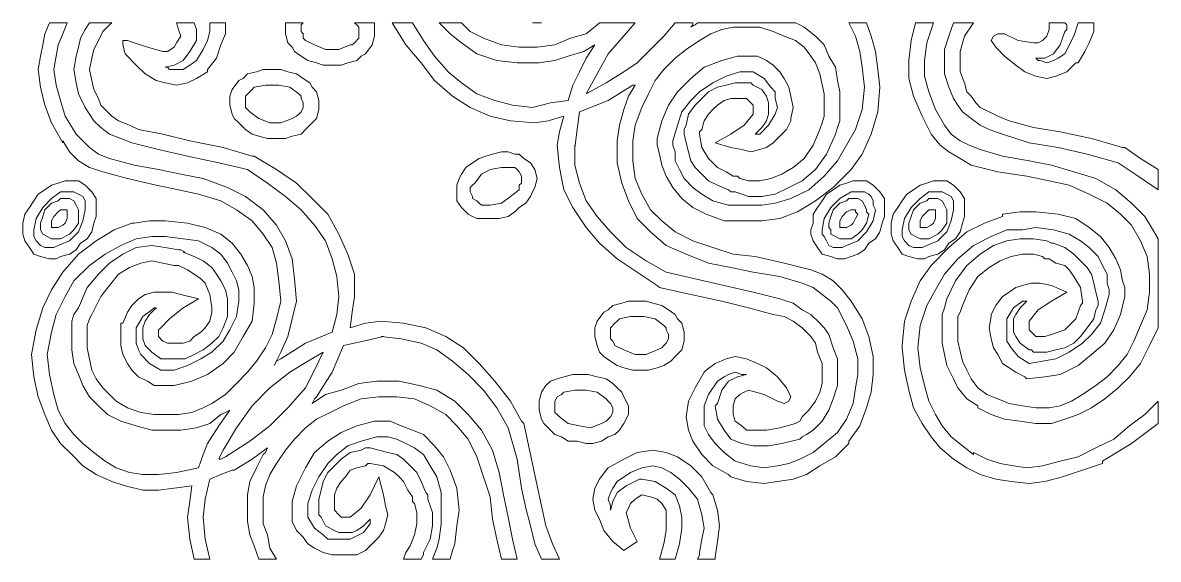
# Model space of a CAD drawing. Extents: x -66030 to 95157, y -13132 to 45879.
# Drawn here: x -16707 to -14715, y 9910 to 10851 of the extents above; entities that cross this region are included whole.
import ezdxf

# ---------------------------------------------------------------- set-up
doc = ezdxf.new("R2010")
doc.units = 0
doc.header["$LTSCALE"] = 100
doc.header["$MEASUREMENT"] = 0
doc.layers.get('0').update_dxf_attribs({"linetype": 'CONTINUOUS'})

msp = doc.modelspace()

# ---------------------------------------------------------------- linework, layer by layer
at = {"lineweight": 0}
for points in [[(-15765.3, 9910.1), (-15796.6, 9910.1), (-15808.3, 9937.5), (-15816.1, 9968.7), (-15823.9, 10000), (-15831.7, 10035.1), (-15839.5, 10085.9), (-15855.2, 10140.6), (-15874.7, 10175.7), (-15898.1, 10207), (-15925.5, 10234.3), (-15952.8, 10257.8), (-15980.1, 10277.3), (-16007.5, 10289), (-16042.6, 10296.8), (-16077.8, 10300.7), (-16073.9, 10300.7), (-16109, 10292.9), (-16144.2, 10285.1), (-16163.7, 10238.2), (-16191.1, 10195.3), (-16195, 10191.4), (-16198.9, 10183.5), (-16175.4, 10199.2), (-16148.1, 10207), (-16116.9, 10218.7), (-16085.6, 10222.6), (-16085.6, 10222.6), (-16046.5, 10222.6), (-16011.4, 10214.8), (-15980.1, 10207), (-15948.9, 10187.4), (-15925.5, 10164), (-15902, 10136.7), (-15882.5, 10101.5), (-15870.8, 10062.5), (-15870.8, 10062.5), (-15863, 10023.4), (-15855.2, 9984.3), (-15847.3, 9945.3), (-15839.5, 9910.1), (-15866.9, 9910.1), (-15874.7, 9945.3), (-15882.5, 9980.4), (-15886.4, 10019.5), (-15898.1, 10054.6), (-15898.1, 10054.6), (-15909.8, 10089.8), (-15925.5, 10121), (-15945, 10144.5), (-15964.5, 10164), (-15991.9, 10179.6), (-16019.2, 10191.4), (-16050.4, 10195.3), (-16081.7, 10195.3), (-16112.9, 10191.4), (-16144.2, 10179.6), (-16167.6, 10167.9), (-16191.1, 10156.2), (-16210.6, 10140.6), (-16230.1, 10121), (-16245.7, 10101.5), (-16261.4, 10078.1), (-16261.4, 10078.1), (-16273.1, 10058.6), (-16280.9, 10039), (-16284.8, 10019.5), (-16284.8, 9996.1), (-16284.8, 9972.6), (-16277, 9953.1), (-16273.1, 9929.7), (-16261.4, 9910.1), (-16292.6, 9910.1), (-16300.4, 9933.6), (-16308.2, 9953.1), (-16312.1, 9976.5), (-16312.1, 9996.1), (-16312.1, 10023.4), (-16308.2, 10046.8), (-16296.5, 10070.3), (-16284.8, 10093.7), (-16284.8, 10093.7), (-16280.9, 10097.6), (-16277, 10105.4), (-16304.3, 10085.9), (-16335.6, 10066.4), (-16339.5, 10066.4), (-16359, 10058.6), (-16378.6, 10050.7), (-16386.4, 10015.6), (-16390.3, 9984.3), (-16386.4, 9945.3), (-16378.6, 9910.1), (-16405.9, 9910.1), (-16413.7, 9945.3), (-16417.6, 9984.3), (-16413.7, 10011.7), (-16409.8, 10039), (-16441, 10035.1), (-16468.4, 10031.2), (-16495.7, 10031.2), (-16527, 10039), (-16550.4, 10046.8), (-16577.8, 10058.6), (-16577.8, 10058.6), (-16601.2, 10074.2), (-16620.7, 10093.7), (-16640.2, 10113.2), (-16655.9, 10136.7), (-16667.6, 10164), (-16679.3, 10195.3), (-16687.1, 10230.4), (-16691, 10269.5), (-16691, 10269.5), (-16683.2, 10312.4), (-16671.5, 10351.5), (-16655.9, 10382.7), (-16636.3, 10414), (-16609, 10445.2), (-16577.8, 10468.7), (-16546.5, 10488.2), (-16515.3, 10499.9), (-16511.4, 10499.9), (-16484, 10503.8), (-16456.7, 10503.8), (-16417.6, 10499.9), (-16386.4, 10492.1), (-16359, 10480.4), (-16339.5, 10464.8), (-16323.9, 10445.2), (-16312.1, 10425.7), (-16304.3, 10406.2), (-16300.4, 10386.7), (-16300.4, 10371), (-16300.4, 10359.3), (-16300.4, 10359.3), (-16304.3, 10328.1), (-16320, 10300.7), (-16335.6, 10273.4), (-16355.1, 10253.8), (-16382.5, 10234.3), (-16409.8, 10222.6), (-16441, 10214.8), (-16468.4, 10214.8), (-16476.2, 10214.8), (-16487.9, 10222.6), (-16503.5, 10230.4), (-16515.3, 10242.1), (-16523.1, 10253.8), (-16530.9, 10269.5), (-16534.8, 10285.1), (-16534.8, 10300.7), (-16534.8, 10324.2), (-16530.9, 10324.2), (-16523.1, 10343.7), (-16515.3, 10355.4), (-16503.5, 10367.1), (-16491.8, 10374.9), (-16476.2, 10378.8), (-16460.6, 10378.8), (-16445, 10378.8), (-16429.3, 10374.9), (-16398.1, 10367.1), (-16425.4, 10351.5), (-16448.9, 10332), (-16464.5, 10316.3), (-16468.4, 10312.4), (-16468.4, 10304.6), (-16468.4, 10304.6), (-16468.4, 10300.7), (-16460.6, 10292.9), (-16452.8, 10289), (-16452.8, 10289), (-16448.9, 10289), (-16437.1, 10289), (-16425.4, 10289), (-16413.7, 10292.9), (-16405.9, 10300.7), (-16394.2, 10308.5), (-16386.4, 10316.3), (-16378.6, 10328.1), (-16374.6, 10343.7), (-16374.6, 10347.6), (-16374.6, 10351.5), (-16378.6, 10374.9), (-16386.4, 10394.5), (-16394.2, 10402.3), (-16405.9, 10410.1), (-16417.6, 10417.9), (-16433.2, 10425.7), (-16433.2, 10425.7), (-16437.1, 10425.7), (-16441, 10425.7), (-16460.6, 10429.6), (-16480.1, 10433.5), (-16499.6, 10429.6), (-16519.2, 10421.8), (-16538.7, 10410.1), (-16554.3, 10390.6), (-16569.9, 10371), (-16585.6, 10339.8), (-16589.5, 10332), (-16593.4, 10320.3), (-16593.4, 10281.2), (-16585.6, 10242.1), (-16577.8, 10226.5), (-16566, 10210.9), (-16554.3, 10199.2), (-16542.6, 10187.4), (-16542.6, 10187.4), (-16523.1, 10175.7), (-16499.6, 10167.9), (-16476.2, 10164), (-16452.8, 10164), (-16433.2, 10164), (-16409.8, 10167.9), (-16390.3, 10175.7), (-16374.6, 10183.5), (-16374.6, 10183.5), (-16351.2, 10199.2), (-16331.7, 10218.7), (-16312.1, 10238.2), (-16296.5, 10257.8), (-16280.9, 10281.2), (-16269.2, 10304.6), (-16261.4, 10332), (-16253.6, 10363.2), (-16257.5, 10398.4), (-16261.4, 10429.6), (-16269.2, 10457), (-16284.8, 10480.4), (-16304.3, 10503.8), (-16331.7, 10523.4), (-16359, 10539), (-16398.1, 10550.7), (-16398.1, 10550.7), (-16433.2, 10558.5), (-16472.3, 10566.3), (-16523.1, 10578), (-16566, 10589.8), (-16589.5, 10597.6), (-16609, 10609.3), (-16624.6, 10624.9), (-16636.3, 10644.4), (-16636.3, 10640.5), (-16655.9, 10675.7), (-16667.6, 10706.9), (-16675.4, 10738.2), (-16679.3, 10769.4), (-16675.4, 10792.9), (-16671.5, 10812.4), (-16667.6, 10831.9), (-16659.8, 10851.5), (-16628.5, 10851.5), (-16636.3, 10831.9), (-16644.2, 10812.4), (-16648.1, 10792.9), (-16652, 10769.4), (-16648.1, 10742.1), (-16640.2, 10714.8), (-16632.4, 10687.4), (-16612.9, 10656.2), (-16612.9, 10656.2), (-16601.2, 10644.4), (-16589.5, 10632.7), (-16573.8, 10621), (-16554.3, 10613.2), (-16511.4, 10601.5), (-16468.4, 10593.7), (-16429.3, 10585.9), (-16390.3, 10578), (-16390.3, 10578), (-16347.3, 10562.4), (-16316.1, 10546.8), (-16284.8, 10523.4), (-16261.4, 10496), (-16245.7, 10468.7), (-16234, 10437.4), (-16230.1, 10402.3), (-16226.2, 10363.2), (-16226.2, 10363.2), (-16234, 10332), (-16241.8, 10300.7), (-16253.6, 10273.4), (-16265.3, 10249.9), (-16261.4, 10257.8), (-16253.6, 10261.7), (-16210.6, 10289), (-16163.7, 10308.5), (-16155.9, 10339.8), (-16152, 10371), (-16152, 10371), (-16155.9, 10406.2), (-16163.7, 10437.4), (-16175.4, 10468.7), (-16195, 10496), (-16218.4, 10523.4), (-16245.7, 10546.8), (-16277, 10570.2), (-16312.1, 10593.7), (-16362.9, 10605.4), (-16417.6, 10617.1), (-16468.4, 10628.8), (-16515.3, 10640.5), (-16534.8, 10648.4), (-16554.3, 10656.2), (-16569.9, 10667.9), (-16581.7, 10679.6), (-16581.7, 10679.6), (-16589.5, 10691.3), (-16597.3, 10703), (-16609, 10726.5), (-16612.9, 10746), (-16616.8, 10769.4), (-16612.9, 10792.9), (-16609, 10808.5), (-16605.1, 10824.1), (-16597.3, 10839.7), (-16589.5, 10851.5), (-16550.4, 10851.5), (-16550.4, 10851.5), (-16554.3, 10847.6), (-16566, 10835.8), (-16573.8, 10820.2), (-16581.7, 10804.6), (-16585.6, 10789), (-16589.5, 10769.4), (-16585.6, 10749.9), (-16581.7, 10734.3), (-16573.8, 10718.7), (-16569.9, 10706.9), (-16562.1, 10699.1), (-16562.1, 10699.1), (-16550.4, 10687.4), (-16538.7, 10679.6), (-16519.2, 10671.8), (-16503.5, 10664), (-16460.6, 10656.2), (-16413.7, 10644.4), (-16355.1, 10632.7), (-16304.3, 10617.1), (-16300.4, 10617.1), (-16261.4, 10593.7), (-16226.2, 10570.2), (-16198.9, 10542.9), (-16171.5, 10515.5), (-16152, 10480.4), (-16136.4, 10445.2), (-16124.7, 10410.1), (-16124.7, 10371), (-16124.7, 10371), (-16128.6, 10343.7), (-16132.5, 10316.3), (-16105.1, 10324.2), (-16077.8, 10328.1), (-16077.8, 10328.1), (-16038.7, 10324.2), (-15999.7, 10316.3), (-15964.5, 10300.7), (-15933.3, 10281.2), (-15905.9, 10253.8), (-15878.6, 10222.6), (-15851.2, 10187.4), (-15831.7, 10152.3), (-15827.8, 10148.4), (-15816.1, 10093.7), (-15804.4, 10039), (-15796.6, 10003.9), (-15788.7, 9968.7), (-15777, 9937.5), (-15765.3, 9910.1)], [(-16437.1, 10851.5), (-16405.9, 10851.5), (-16402, 10839.7), (-16402, 10828), (-16402, 10820.2), (-16413.7, 10800.7), (-16425.4, 10785.1), (-16441, 10777.2), (-16456.7, 10773.3), (-16452.8, 10773.3), (-16448.9, 10769.4), (-16437.1, 10769.4), (-16425.4, 10769.4), (-16413.7, 10777.2), (-16402, 10785.1), (-16390.3, 10804.6), (-16382.5, 10820.2), (-16378.6, 10835.8), (-16378.6, 10851.5), (-16351.2, 10851.5), (-16351.2, 10831.9), (-16359, 10812.4), (-16366.8, 10789), (-16382.5, 10769.4), (-16382.5, 10765.5), (-16402, 10753.8), (-16417.6, 10746), (-16437.1, 10742.1), (-16456.7, 10746), (-16472.3, 10749.9), (-16491.8, 10761.6), (-16507.4, 10777.2), (-16527, 10796.8), (-16530.9, 10812.4), (-16530.9, 10820.2), (-16523.1, 10820.2), (-16511.4, 10816.3), (-16487.9, 10808.5), (-16460.6, 10800.7), (-16452.8, 10800.7), (-16441, 10808.5), (-16437.1, 10816.3), (-16429.3, 10828), (-16433.2, 10839.7), (-16437.1, 10851.5)], [(-16245.7, 10851.5), (-16214.5, 10851.5), (-16218.4, 10847.6), (-16218.4, 10843.6), (-16218.4, 10835.8), (-16214.5, 10831.9), (-16214.5, 10824.1), (-16210.6, 10820.2), (-16195, 10812.4), (-16175.4, 10804.6), (-16152, 10804.6), (-16132.5, 10812.4), (-16128.6, 10812.4), (-16124.7, 10816.3), (-16116.9, 10824.1), (-16116.9, 10831.9), (-16116.9, 10839.7), (-16116.9, 10843.6), (-16120.8, 10847.6), (-16124.7, 10851.5), (-16089.5, 10851.5), (-16089.5, 10839.7), (-16089.5, 10828), (-16093.4, 10812.4), (-16105.1, 10796.8), (-16112.9, 10792.9), (-16120.8, 10785.1), (-16136.4, 10781.2), (-16148.1, 10777.2), (-16163.7, 10777.2), (-16179.3, 10777.2), (-16191.1, 10781.2), (-16206.7, 10785.1), (-16218.4, 10792.9), (-16230.1, 10800.7), (-16234, 10808.5), (-16241.8, 10816.3), (-16245.7, 10831.9), (-16245.7, 10847.6), (-16245.7, 10851.5), (-16245.7, 10851.5)], [(-16058.3, 10851.5), (-16023.1, 10851.5), (-16003.6, 10820.2), (-15984, 10792.9), (-15960.6, 10765.5), (-15937.2, 10746), (-15909.8, 10726.5), (-15878.6, 10714.8), (-15847.3, 10706.9), (-15812.2, 10703), (-15812.2, 10703), (-15780.9, 10710.8), (-15749.7, 10714.8), (-15741.9, 10742.1), (-15730.2, 10765.5), (-15718.4, 10789), (-15702.8, 10812.4), (-15702.8, 10812.4), (-15702.8, 10812.4), (-15722.3, 10800.7), (-15749.7, 10792.9), (-15773.1, 10785.1), (-15800.5, 10781.2), (-15804.4, 10781.2), (-15839.5, 10781.2), (-15874.7, 10785.1), (-15909.8, 10796.8), (-15937.2, 10816.3), (-15956.7, 10831.9), (-15976.2, 10851.5), (-15937.2, 10851.5), (-15929.4, 10843.6), (-15921.6, 10835.8), (-15898.1, 10824.1), (-15866.9, 10812.4), (-15835.6, 10808.5), (-15804.4, 10808.5), (-15773.1, 10812.4), (-15745.8, 10824.1), (-15718.4, 10831.9), (-15698.9, 10847.6), (-15695, 10851.5), (-15691.1, 10851.5), (-15632.5, 10851.5), (-15655.9, 10824.1), (-15679.4, 10796.8), (-15698.9, 10761.6), (-15718.4, 10726.5), (-15683.3, 10746), (-15652, 10765.5), (-15628.6, 10781.2), (-15605.2, 10804.6), (-15581.7, 10828), (-15562.2, 10851.5), (-15531, 10851.5), (-15531, 10847.6), (-15534.9, 10843.6), (-15527, 10847.6), (-15523.1, 10851.5), (-15351.3, 10851.5), (-15343.5, 10847.6), (-15335.7, 10843.6), (-15335.7, 10843.6), (-15316.1, 10828), (-15300.5, 10812.4), (-15292.7, 10792.9), (-15281, 10773.3), (-15277.1, 10749.9), (-15273.2, 10730.4), (-15273.2, 10706.9), (-15273.2, 10683.5), (-15273.2, 10679.6), (-15277.1, 10667.9), (-15281, 10656.2), (-15296.6, 10621), (-15316.1, 10593.7), (-15339.6, 10574.1), (-15363, 10562.4), (-15386.4, 10550.7), (-15409.9, 10546.8), (-15433.3, 10546.8), (-15456.7, 10554.6), (-15464.6, 10554.6), (-15468.5, 10558.5), (-15468.5, 10558.5), (-15488, 10566.3), (-15503.6, 10574.1), (-15515.3, 10585.9), (-15527, 10597.6), (-15534.9, 10609.3), (-15538.8, 10624.9), (-15542.7, 10640.5), (-15546.6, 10656.2), (-15546.6, 10660.1), (-15546.6, 10664), (-15542.7, 10671.8), (-15538.8, 10691.3), (-15527, 10706.9), (-15515.3, 10718.7), (-15503.6, 10730.4), (-15488, 10738.2), (-15472.4, 10742.1), (-15456.7, 10746), (-15441.1, 10746), (-15433.3, 10746), (-15429.4, 10746), (-15425.5, 10742.1), (-15409.9, 10734.3), (-15402.1, 10722.6), (-15398.2, 10710.8), (-15398.2, 10699.1), (-15398.2, 10691.3), (-15402.1, 10679.6), (-15409.9, 10667.9), (-15421.6, 10656.2), (-15417.7, 10656.2), (-15413.8, 10656.2), (-15398.2, 10671.8), (-15386.4, 10691.3), (-15382.5, 10703), (-15386.4, 10718.7), (-15386.4, 10730.4), (-15394.2, 10738.2), (-15406, 10753.8), (-15425.5, 10765.5), (-15448.9, 10765.5), (-15472.4, 10757.7), (-15495.8, 10746), (-15519.2, 10730.4), (-15534.9, 10714.8), (-15550.5, 10695.2), (-15558.3, 10671.8), (-15566.1, 10644.4), (-15566.1, 10636.6), (-15562.2, 10624.9), (-15562.2, 10609.3), (-15554.4, 10593.7), (-15546.6, 10578), (-15531, 10562.4), (-15515.3, 10550.7), (-15495.8, 10539), (-15468.5, 10531.2), (-15437.2, 10531.2), (-15409.9, 10531.2), (-15386.4, 10535.1), (-15359.1, 10542.9), (-15327.8, 10558.5), (-15300.5, 10582), (-15277.1, 10609.3), (-15261.4, 10636.6), (-15245.8, 10664), (-15234.1, 10699.1), (-15230.2, 10738.2), (-15234.1, 10773.3), (-15238, 10800.7), (-15245.8, 10828), (-15257.5, 10851.5), (-15226.3, 10851.5), (-15218.5, 10828), (-15210.7, 10800.7), (-15206.8, 10769.4), (-15202.9, 10738.2), (-15202.9, 10738.2), (-15206.8, 10695.2), (-15218.5, 10656.2), (-15234.1, 10621), (-15253.6, 10593.7), (-15284.9, 10562.4), (-15316.1, 10539), (-15347.4, 10519.5), (-15378.6, 10507.7), (-15378.6, 10507.7), (-15409.9, 10503.8), (-15437.2, 10503.8), (-15476.3, 10503.8), (-15507.5, 10515.5), (-15531, 10527.3), (-15550.5, 10542.9), (-15566.1, 10562.4), (-15577.8, 10582), (-15585.6, 10601.5), (-15589.5, 10621), (-15593.5, 10636.6), (-15593.5, 10644.4), (-15593.5, 10648.4), (-15585.6, 10679.6), (-15573.9, 10706.9), (-15558.3, 10730.4), (-15534.9, 10753.8), (-15511.4, 10773.3), (-15480.2, 10785.1), (-15452.8, 10792.9), (-15421.6, 10792.9), (-15417.7, 10792.9), (-15402.1, 10785.1), (-15390.3, 10777.2), (-15378.6, 10765.5), (-15370.8, 10753.8), (-15363, 10738.2), (-15359.1, 10722.6), (-15355.2, 10703), (-15359.1, 10683.5), (-15359.1, 10679.6), (-15366.9, 10664), (-15378.6, 10652.3), (-15390.3, 10640.5), (-15402.1, 10632.7), (-15413.8, 10628.8), (-15429.4, 10624.9), (-15445, 10628.8), (-15464.6, 10632.7), (-15491.9, 10640.5), (-15464.6, 10656.2), (-15441.1, 10671.8), (-15425.5, 10691.3), (-15425.5, 10695.2), (-15425.5, 10699.1), (-15425.5, 10703), (-15425.5, 10706.9), (-15429.4, 10710.8), (-15437.2, 10718.7), (-15441.1, 10718.7), (-15441.1, 10718.7), (-15452.8, 10718.7), (-15464.6, 10718.7), (-15476.3, 10714.8), (-15488, 10706.9), (-15495.8, 10699.1), (-15503.6, 10691.3), (-15511.4, 10679.6), (-15515.3, 10664), (-15519.2, 10660.1), (-15519.2, 10656.2), (-15515.3, 10632.7), (-15503.6, 10613.2), (-15495.8, 10605.4), (-15488, 10597.6), (-15472.4, 10589.8), (-15460.6, 10582), (-15456.7, 10582), (-15452.8, 10582), (-15448.9, 10578), (-15433.3, 10574.1), (-15413.8, 10574.1), (-15394.2, 10578), (-15374.7, 10585.9), (-15355.2, 10597.6), (-15335.7, 10613.2), (-15320, 10636.6), (-15308.3, 10664), (-15304.4, 10675.7), (-15300.5, 10687.4), (-15300.5, 10726.5), (-15308.3, 10761.6), (-15316.1, 10781.2), (-15323.9, 10792.9), (-15335.7, 10808.5), (-15351.3, 10820.2), (-15351.3, 10820.2), (-15370.8, 10828), (-15390.3, 10835.8), (-15413.8, 10843.6), (-15437.2, 10843.6), (-15460.6, 10843.6), (-15480.2, 10839.7), (-15499.7, 10831.9), (-15519.2, 10820.2), (-15519.2, 10820.2), (-15542.7, 10804.6), (-15562.2, 10789), (-15581.7, 10769.4), (-15597.4, 10749.9), (-15609.1, 10726.5), (-15620.8, 10703), (-15632.5, 10671.8), (-15636.4, 10644.4), (-15636.4, 10609.3), (-15632.5, 10578), (-15620.8, 10550.7), (-15605.2, 10523.4), (-15585.6, 10503.8), (-15562.2, 10484.3), (-15531, 10468.7), (-15495.8, 10457), (-15495.8, 10457), (-15460.6, 10445.2), (-15421.6, 10441.3), (-15370.8, 10429.6), (-15323.9, 10417.9), (-15304.4, 10410.1), (-15284.9, 10398.4), (-15269.3, 10382.7), (-15253.6, 10363.2), (-15253.6, 10363.2), (-15234.1, 10332), (-15222.4, 10300.7), (-15214.6, 10265.6), (-15214.6, 10234.3), (-15218.5, 10203.1), (-15226.3, 10175.7), (-15238, 10144.5), (-15257.5, 10117.1), (-15257.5, 10113.2), (-15281, 10089.8), (-15308.3, 10074.2), (-15331.8, 10058.6), (-15355.2, 10050.7), (-15382.5, 10046.8), (-15406, 10042.9), (-15437.2, 10046.8), (-15464.6, 10054.6), (-15468.5, 10058.6), (-15495.8, 10074.2), (-15515.3, 10093.7), (-15531, 10117.1), (-15538.8, 10136.7), (-15542.7, 10160.1), (-15538.8, 10187.4), (-15527, 10210.9), (-15511.4, 10238.2), (-15507.5, 10242.1), (-15491.9, 10253.8), (-15472.4, 10261.7), (-15456.7, 10265.6), (-15437.2, 10261.7), (-15417.7, 10253.8), (-15402.1, 10246), (-15382.5, 10230.4), (-15366.9, 10210.9), (-15359.1, 10195.3), (-15363, 10187.4), (-15370.8, 10183.5), (-15382.5, 10187.4), (-15406, 10199.2), (-15433.3, 10207), (-15441.1, 10203.1), (-15448.9, 10199.2), (-15456.7, 10191.4), (-15460.6, 10179.6), (-15460.6, 10164), (-15456.7, 10152.3), (-15445, 10144.5), (-15437.2, 10136.7), (-15421.6, 10136.7), (-15402.1, 10136.7), (-15378.6, 10140.6), (-15351.3, 10148.4), (-15343.5, 10152.3), (-15339.6, 10160.1), (-15327.8, 10171.8), (-15316.1, 10187.4), (-15308.3, 10203.1), (-15304.4, 10218.7), (-15304.4, 10238.2), (-15304.4, 10253.8), (-15312.2, 10273.4), (-15316.1, 10289), (-15323.9, 10300.7), (-15331.8, 10308.5), (-15331.8, 10308.5), (-15339.6, 10316.3), (-15355.2, 10328.1), (-15370.8, 10335.9), (-15390.3, 10339.8), (-15433.3, 10351.5), (-15480.2, 10363.2), (-15534.9, 10374.9), (-15589.5, 10386.7), (-15593.5, 10390.6), (-15628.6, 10414), (-15663.8, 10437.4), (-15695, 10464.8), (-15718.4, 10492.1), (-15741.9, 10527.3), (-15757.5, 10558.5), (-15765.3, 10597.6), (-15769.2, 10636.6), (-15769.2, 10636.6), (-15765.3, 10660.1), (-15757.5, 10687.4), (-15784.8, 10679.6), (-15808.3, 10675.7), (-15808.3, 10675.7), (-15851.2, 10679.6), (-15886.4, 10687.4), (-15921.6, 10703), (-15952.8, 10722.6), (-15984, 10749.9), (-16007.5, 10781.2), (-16034.8, 10812.4), (-16058.3, 10851.5)], [(-15812.2, 10851.5), (-15796.6, 10851.5), (-15796.6, 10851.5), (-15800.5, 10851.5), (-15800.5, 10851.5), (-15804.4, 10851.5), (-15812.2, 10851.5)], [(-15534.9, 10843.6), (-15534.9, 10843.6), (-15534.9, 10843.6), (-15534.9, 10843.6), (-15534.9, 10843.6), (-15534.9, 10843.6)], [(-14945.1, 10363.2), (-14949, 10363.2), (-14952.9, 10363.2), (-14968.5, 10351.5), (-14980.2, 10332), (-14980.2, 10316.3), (-14980.2, 10304.6), (-14980.2, 10292.9), (-14972.4, 10281.2), (-14960.7, 10265.6), (-14941.2, 10253.8), (-14917.7, 10257.8), (-14894.3, 10261.7), (-14870.8, 10273.4), (-14847.4, 10289), (-14831.8, 10304.6), (-14816.2, 10324.2), (-14808.4, 10347.6), (-14800.5, 10374.9), (-14800.5, 10382.7), (-14804.4, 10394.5), (-14804.4, 10410.1), (-14812.3, 10425.7), (-14820.1, 10441.3), (-14835.7, 10457), (-14851.3, 10468.7), (-14870.8, 10480.4), (-14898.2, 10488.2), (-14929.4, 10492.1), (-14952.9, 10488.2), (-14980.2, 10488.2), (-15007.6, 10476.5), (-15038.8, 10460.9), (-15066.1, 10437.4), (-15089.6, 10410.1), (-15105.2, 10382.7), (-15120.8, 10355.4), (-15132.5, 10320.3), (-15136.5, 10281.2), (-15132.5, 10246), (-15124.7, 10214.8), (-15116.9, 10187.4), (-15105.2, 10164), (-15093.5, 10144.5), (-15077.9, 10125), (-15058.3, 10109.3), (-15038.8, 10093.7), (-15038.8, 10097.6), (-15015.4, 10085.9), (-14991.9, 10078.1), (-14968.5, 10074.2), (-14945.1, 10070.3), (-14917.7, 10074.2), (-14886.5, 10082), (-14855.2, 10089.8), (-14824, 10105.4), (-14824, 10105.4), (-14792.7, 10121), (-14765.4, 10144.5), (-14738, 10164), (-14714.6, 10187.4), (-14714.6, 10148.4), (-14761.5, 10113.2), (-14812.3, 10082), (-14812.3, 10078.1), (-14847.4, 10066.4), (-14882.6, 10054.6), (-14913.8, 10046.8), (-14941.2, 10042.9), (-14972.4, 10046.8), (-14999.7, 10050.7), (-15027.1, 10058.6), (-15050.5, 10070.3), (-15050.5, 10070.3), (-15074, 10085.9), (-15097.4, 10105.4), (-15113, 10125), (-15128.6, 10148.4), (-15144.3, 10175.7), (-15152.1, 10207), (-15159.9, 10242.1), (-15163.8, 10281.2), (-15163.8, 10285.1), (-15159.9, 10328.1), (-15148.2, 10363.2), (-15132.5, 10398.4), (-15113, 10425.7), (-15081.8, 10457), (-15050.5, 10484.3), (-15019.3, 10499.9), (-14988, 10511.6), (-14988, 10515.5), (-14956.8, 10519.5), (-14929.4, 10519.5), (-14890.4, 10515.5), (-14859.1, 10507.7), (-14835.7, 10492.1), (-14816.2, 10476.5), (-14800.5, 10457), (-14788.8, 10437.4), (-14781, 10417.9), (-14777.1, 10398.4), (-14773.2, 10386.7), (-14773.2, 10374.9), (-14773.2, 10371), (-14781, 10339.8), (-14792.7, 10312.4), (-14808.4, 10289), (-14831.8, 10269.5), (-14855.2, 10249.9), (-14886.5, 10234.3), (-14913.8, 10230.4), (-14945.1, 10226.5), (-14949, 10230.4), (-14964.6, 10238.2), (-14976.3, 10246), (-14988, 10253.8), (-14995.8, 10269.5), (-15003.6, 10281.2), (-15007.6, 10296.8), (-15011.5, 10316.3), (-15007.6, 10335.9), (-15007.6, 10339.8), (-14999.7, 10355.4), (-14988, 10371), (-14976.3, 10378.8), (-14964.6, 10386.7), (-14952.9, 10390.6), (-14937.2, 10394.5), (-14921.6, 10394.5), (-14902.1, 10390.6), (-14874.8, 10378.8), (-14902.1, 10363.2), (-14925.5, 10347.6), (-14941.2, 10328.1), (-14941.2, 10324.2), (-14941.2, 10320.3), (-14941.2, 10316.3), (-14941.2, 10312.4), (-14937.2, 10308.5), (-14929.4, 10300.7), (-14925.5, 10300.7), (-14925.5, 10300.7), (-14913.8, 10300.7), (-14902.1, 10304.6), (-14890.4, 10308.5), (-14878.7, 10312.4), (-14870.8, 10320.3), (-14859.1, 10332), (-14855.2, 10343.7), (-14851.3, 10355.4), (-14847.4, 10359.3), (-14847.4, 10363.2), (-14851.3, 10386.7), (-14863, 10406.2), (-14870.8, 10417.9), (-14878.7, 10425.7), (-14894.3, 10429.6), (-14906, 10437.4), (-14906, 10437.4), (-14913.8, 10437.4), (-14917.7, 10441.3), (-14933.3, 10445.2), (-14952.9, 10445.2), (-14972.4, 10441.3), (-14991.9, 10433.5), (-15011.5, 10421.8), (-15031, 10406.2), (-15046.6, 10382.7), (-15058.3, 10355.4), (-15062.2, 10343.7), (-15066.1, 10335.9), (-15066.1, 10292.9), (-15058.3, 10257.8), (-15050.5, 10242.1), (-15042.7, 10226.5), (-15031, 10210.9), (-15015.4, 10199.2), (-15015.4, 10199.2), (-14995.8, 10191.4), (-14976.3, 10183.5), (-14952.9, 10179.6), (-14929.4, 10175.7), (-14906, 10175.7), (-14886.5, 10179.6), (-14866.9, 10187.4), (-14847.4, 10199.2), (-14847.4, 10199.2), (-14824, 10214.8), (-14804.4, 10230.4), (-14784.9, 10249.9), (-14769.3, 10269.5), (-14757.6, 10292.9), (-14745.9, 10320.3), (-14734.1, 10347.6), (-14730.2, 10378.8), (-14730.2, 10410.1), (-14734.1, 10441.3), (-14745.9, 10468.7), (-14761.5, 10496), (-14781, 10515.5), (-14804.4, 10535.1), (-14835.7, 10550.7), (-14870.8, 10566.3), (-14870.8, 10566.3), (-14906, 10574.1), (-14945.1, 10582), (-14995.8, 10589.8), (-15042.7, 10601.5), (-15062.2, 10613.2), (-15081.8, 10624.9), (-15097.4, 10636.6), (-15113, 10656.2), (-15113, 10656.2), (-15128.6, 10687.4), (-15144.3, 10722.6), (-15152.1, 10753.8), (-15152.1, 10785.1), (-15148.2, 10820.2), (-15140.4, 10851.5), (-15109.1, 10851.5), (-15120.8, 10816.3), (-15124.7, 10785.1), (-15124.7, 10757.7), (-15116.9, 10730.4), (-15105.2, 10699.1), (-15089.6, 10671.8), (-15089.6, 10671.8), (-15077.9, 10656.2), (-15062.2, 10644.4), (-15046.6, 10636.6), (-15027.1, 10628.8), (-14988, 10617.1), (-14941.2, 10609.3), (-14902.1, 10601.5), (-14863, 10589.8), (-14863, 10589.8), (-14824, 10578), (-14788.8, 10558.5), (-14761.5, 10535.1), (-14738, 10511.6), (-14726.3, 10492.1), (-14714.6, 10472.6), (-14714.6, 10316.3), (-14730.2, 10285.1), (-14745.9, 10253.8), (-14765.4, 10230.4), (-14784.9, 10210.9), (-14808.4, 10191.4), (-14831.8, 10175.7), (-14831.8, 10175.7), (-14855.2, 10164), (-14878.7, 10156.2), (-14902.1, 10148.4), (-14929.4, 10148.4), (-14956.8, 10152.3), (-14984.1, 10156.2), (-15007.6, 10164), (-15031, 10175.7), (-15031, 10179.6), (-15050.5, 10191.4), (-15066.1, 10210.9), (-15074, 10226.5), (-15085.7, 10249.9), (-15089.6, 10269.5), (-15093.5, 10289), (-15093.5, 10312.4), (-15093.5, 10335.9), (-15093.5, 10339.8), (-15089.6, 10351.5), (-15085.7, 10367.1), (-15070.1, 10398.4), (-15050.5, 10425.7), (-15027.1, 10445.2), (-15003.6, 10460.9), (-14980.2, 10468.7), (-14956.8, 10472.6), (-14933.3, 10472.6), (-14909.9, 10468.7), (-14902.1, 10464.8), (-14898.2, 10464.8), (-14898.2, 10464.8), (-14878.7, 10457), (-14863, 10445.2), (-14851.3, 10433.5), (-14839.6, 10421.8), (-14831.8, 10410.1), (-14827.9, 10394.5), (-14824, 10378.8), (-14820.1, 10363.2), (-14820.1, 10363.2), (-14820.1, 10355.4), (-14824, 10347.6), (-14827.9, 10332), (-14839.6, 10316.3), (-14851.3, 10300.7), (-14863, 10289), (-14878.7, 10281.2), (-14894.3, 10277.3), (-14909.9, 10273.4), (-14925.5, 10273.4), (-14933.3, 10273.4), (-14937.2, 10277.3), (-14941.2, 10277.3), (-14956.8, 10289), (-14964.6, 10300.7), (-14968.5, 10308.5), (-14968.5, 10320.3), (-14968.5, 10332), (-14964.6, 10339.8), (-14956.8, 10351.5), (-14945.1, 10363.2)], [(-14714.6, 10558.5), (-14749.8, 10582), (-14784.9, 10605.4), (-14839.6, 10621), (-14890.4, 10632.7), (-14941.2, 10640.5), (-14988, 10656.2), (-15011.5, 10664), (-15027.1, 10671.8), (-15042.7, 10683.5), (-15058.3, 10695.2), (-15058.3, 10695.2), (-15066.1, 10706.9), (-15074, 10718.7), (-15081.8, 10738.2), (-15089.6, 10761.6), (-15089.6, 10785.1), (-15089.6, 10804.6), (-15081.8, 10828), (-15074, 10851.5), (-15038.8, 10851.5), (-15054.4, 10828), (-15062.2, 10800.7), (-15062.2, 10785.1), (-15062.2, 10765.5), (-15054.4, 10746), (-15050.5, 10730.4), (-15042.7, 10722.6), (-15034.9, 10710.8), (-15034.9, 10710.8), (-15027.1, 10703), (-15011.5, 10695.2), (-14995.8, 10687.4), (-14976.3, 10679.6), (-14933.3, 10667.9), (-14886.5, 10660.1), (-14831.8, 10648.4), (-14777.1, 10632.7), (-14773.2, 10632.7), (-14745.9, 10613.2), (-14714.6, 10593.7), (-14714.6, 10558.5)], [(-14878.7, 10851.5), (-14874.8, 10847.6), (-14874.8, 10839.7), (-14878.7, 10835.8), (-14886.5, 10812.4), (-14898.2, 10796.8), (-14913.8, 10789), (-14929.4, 10789), (-14925.5, 10785.1), (-14921.6, 10785.1), (-14909.9, 10781.2), (-14898.2, 10785.1), (-14890.4, 10789), (-14878.7, 10796.8), (-14863, 10828), (-14855.2, 10851.5), (-14827.9, 10851.5), (-14827.9, 10835.8), (-14835.7, 10816.3), (-14843.5, 10800.7), (-14855.2, 10781.2), (-14859.1, 10781.2), (-14874.8, 10765.5), (-14894.3, 10757.7), (-14909.9, 10753.8), (-14929.4, 10757.7), (-14949, 10765.5), (-14964.6, 10777.2), (-14984.1, 10792.9), (-14999.7, 10808.5), (-15007.6, 10820.2), (-15003.6, 10828), (-14995.8, 10831.9), (-14984.1, 10831.9), (-14960.7, 10820.2), (-14933.3, 10816.3), (-14925.5, 10816.3), (-14917.7, 10820.2), (-14909.9, 10828), (-14906, 10839.7), (-14906, 10847.6), (-14906, 10851.5), (-14878.7, 10851.5)], [(-16218.4, 10656.2), (-16234, 10652.3), (-16245.7, 10648.4), (-16261.4, 10648.4), (-16277, 10648.4), (-16292.6, 10652.3), (-16304.3, 10656.2), (-16316.1, 10664), (-16327.8, 10675.7), (-16335.6, 10683.5), (-16339.5, 10691.3), (-16343.4, 10706.9), (-16343.4, 10722.6), (-16339.5, 10734.3), (-16327.8, 10749.9), (-16320, 10753.8), (-16312.1, 10761.6), (-16296.5, 10765.5), (-16284.8, 10769.4), (-16269.2, 10769.4), (-16253.6, 10769.4), (-16241.8, 10765.5), (-16226.2, 10761.6), (-16214.5, 10753.8), (-16202.8, 10746), (-16198.9, 10738.2), (-16191.1, 10730.4), (-16187.2, 10714.8), (-16187.2, 10699.1), (-16191.1, 10683.5), (-16202.8, 10671.8), (-16210.6, 10664), (-16218.4, 10656.2)], [(-16234, 10683.5), (-16226.2, 10687.4), (-16222.3, 10691.3), (-16218.4, 10695.2), (-16214.5, 10703), (-16214.5, 10710.8), (-16218.4, 10718.7), (-16218.4, 10722.6), (-16222.3, 10726.5), (-16237.9, 10738.2), (-16257.5, 10742.1), (-16280.9, 10742.1), (-16300.4, 10738.2), (-16304.3, 10734.3), (-16308.2, 10730.4), (-16316.1, 10722.6), (-16316.1, 10714.8), (-16316.1, 10710.8), (-16316.1, 10703), (-16312.1, 10699.1), (-16308.2, 10695.2), (-16292.6, 10683.5), (-16273.1, 10675.7), (-16253.6, 10675.7), (-16234, 10683.5)], [(-15730.2, 10695.2), (-15734.1, 10664), (-15738, 10632.7), (-15738, 10636.6), (-15738, 10601.5), (-15730.2, 10570.2), (-15718.4, 10539), (-15698.9, 10511.6), (-15675.5, 10484.3), (-15648.1, 10457), (-15613, 10433.5), (-15577.8, 10414), (-15527, 10402.3), (-15476.3, 10390.6), (-15425.5, 10378.8), (-15378.6, 10367.1), (-15355.2, 10359.3), (-15339.6, 10347.6), (-15323.9, 10339.8), (-15308.3, 10324.2), (-15308.3, 10324.2), (-15300.5, 10316.3), (-15292.7, 10304.6), (-15284.9, 10281.2), (-15277.1, 10261.7), (-15277.1, 10238.2), (-15277.1, 10214.8), (-15284.9, 10191.4), (-15292.7, 10171.8), (-15304.4, 10152.3), (-15320, 10136.7), (-15331.8, 10128.9), (-15339.6, 10125), (-15343.5, 10121), (-15374.7, 10113.2), (-15398.2, 10109.3), (-15425.5, 10109.3), (-15445, 10113.2), (-15464.6, 10121), (-15476.3, 10136.7), (-15488, 10156.2), (-15491.9, 10179.6), (-15488, 10183.5), (-15480.2, 10207), (-15468.5, 10222.6), (-15452.8, 10230.4), (-15437.2, 10234.3), (-15441.1, 10234.3), (-15445, 10234.3), (-15456.7, 10238.2), (-15468.5, 10234.3), (-15476.3, 10230.4), (-15488, 10222.6), (-15503.6, 10199.2), (-15511.4, 10179.6), (-15511.4, 10164), (-15511.4, 10144.5), (-15503.6, 10128.9), (-15491.9, 10113.2), (-15476.3, 10097.6), (-15456.7, 10082), (-15429.4, 10074.2), (-15406, 10070.3), (-15382.5, 10074.2), (-15363, 10078.1), (-15343.5, 10085.9), (-15320, 10097.6), (-15300.5, 10113.2), (-15277.1, 10132.8), (-15261.4, 10156.2), (-15249.7, 10183.5), (-15245.8, 10210.9), (-15241.9, 10234.3), (-15241.9, 10261.7), (-15249.7, 10292.9), (-15261.4, 10320.3), (-15277.1, 10351.5), (-15277.1, 10351.5), (-15288.8, 10363.2), (-15304.4, 10374.9), (-15320, 10386.7), (-15339.6, 10394.5), (-15378.6, 10406.2), (-15425.5, 10414), (-15464.6, 10421.8), (-15503.6, 10429.6), (-15503.6, 10429.6), (-15542.7, 10445.2), (-15577.8, 10460.9), (-15605.2, 10484.3), (-15628.6, 10507.7), (-15644.2, 10539), (-15655.9, 10570.2), (-15663.8, 10605.4), (-15663.8, 10644.4), (-15663.8, 10644.4), (-15659.9, 10671.8), (-15652, 10699.1), (-15644.2, 10722.6), (-15632.5, 10742.1), (-15632.5, 10742.1), (-15636.4, 10742.1), (-15679.4, 10714.8), (-15730.2, 10695.2)], [(-15816.1, 10546.8), (-15823.9, 10535.1), (-15835.6, 10527.3), (-15843.4, 10519.5), (-15855.2, 10511.6), (-15870.8, 10507.7), (-15882.5, 10507.7), (-15894.2, 10507.7), (-15909.8, 10507.7), (-15917.6, 10511.6), (-15925.5, 10515.5), (-15937.2, 10527.3), (-15945, 10539), (-15945, 10550.7), (-15945, 10566.3), (-15941.1, 10578), (-15937.2, 10585.9), (-15929.4, 10597.6), (-15917.6, 10605.4), (-15905.9, 10613.2), (-15894.2, 10617.1), (-15882.5, 10621), (-15866.9, 10624.9), (-15855.2, 10624.9), (-15843.4, 10621), (-15835.6, 10621), (-15827.8, 10613.2), (-15816.1, 10605.4), (-15808.3, 10593.7), (-15804.4, 10578), (-15808.3, 10562.4), (-15812.2, 10554.6), (-15816.1, 10546.8)], [(-15835.6, 10558.5), (-15835.6, 10566.3), (-15831.7, 10570.2), (-15831.7, 10578), (-15831.7, 10582), (-15835.6, 10589.8), (-15839.5, 10593.7), (-15843.4, 10597.6), (-15851.2, 10597.6), (-15866.9, 10597.6), (-15886.4, 10593.7), (-15902, 10585.9), (-15913.7, 10570.2), (-15917.6, 10566.3), (-15921.6, 10562.4), (-15921.6, 10554.6), (-15917.6, 10546.8), (-15917.6, 10542.9), (-15909.8, 10539), (-15905.9, 10535.1), (-15902, 10531.2), (-15886.4, 10531.2), (-15866.9, 10535.1), (-15851.2, 10546.8), (-15835.6, 10558.5)], [(-16644.2, 10570.2), (-16632.4, 10574.1), (-16624.6, 10574.1), (-16609, 10574.1), (-16597.3, 10566.3), (-16585.6, 10554.6), (-16577.8, 10542.9), (-16577.8, 10535.1), (-16577.8, 10523.4), (-16577.8, 10511.6), (-16581.7, 10499.9), (-16585.6, 10484.3), (-16593.4, 10472.6), (-16605.1, 10464.8), (-16612.9, 10453.1), (-16624.6, 10445.2), (-16640.2, 10441.3), (-16648.1, 10437.4), (-16659.8, 10437.4), (-16675.4, 10441.3), (-16687.1, 10445.2), (-16694.9, 10457), (-16702.7, 10468.7), (-16706.7, 10480.4), (-16706.7, 10488.2), (-16706.7, 10499.9), (-16702.7, 10515.5), (-16694.9, 10527.3), (-16687.1, 10539), (-16679.3, 10550.7), (-16667.6, 10558.5), (-16655.9, 10566.3), (-16644.2, 10570.2)], [(-15261.4, 10570.2), (-15249.7, 10574.1), (-15241.9, 10574.1), (-15226.3, 10574.1), (-15214.6, 10566.3), (-15202.9, 10554.6), (-15195, 10542.9), (-15195, 10535.1), (-15195, 10523.4), (-15195, 10511.6), (-15198.9, 10499.9), (-15202.9, 10484.3), (-15210.7, 10472.6), (-15222.4, 10464.8), (-15230.2, 10453.1), (-15241.9, 10445.2), (-15253.6, 10441.3), (-15265.3, 10437.4), (-15277.1, 10437.4), (-15288.8, 10441.3), (-15304.4, 10445.2), (-15312.2, 10457), (-15320, 10468.7), (-15323.9, 10480.4), (-15323.9, 10488.2), (-15320, 10499.9), (-15320, 10515.5), (-15312.2, 10527.3), (-15304.4, 10539), (-15296.6, 10550.7), (-15284.9, 10558.5), (-15273.2, 10566.3), (-15261.4, 10570.2)], [(-15120.8, 10570.2), (-15109.1, 10574.1), (-15101.3, 10574.1), (-15085.7, 10574.1), (-15074, 10566.3), (-15062.2, 10554.6), (-15054.4, 10542.9), (-15054.4, 10535.1), (-15054.4, 10523.4), (-15054.4, 10511.6), (-15058.3, 10499.9), (-15062.2, 10484.3), (-15070.1, 10472.6), (-15081.8, 10464.8), (-15089.6, 10453.1), (-15101.3, 10445.2), (-15116.9, 10441.3), (-15124.7, 10437.4), (-15136.5, 10437.4), (-15152.1, 10441.3), (-15163.8, 10445.2), (-15171.6, 10457), (-15179.4, 10468.7), (-15183.3, 10480.4), (-15183.3, 10488.2), (-15183.3, 10499.9), (-15179.4, 10515.5), (-15171.6, 10527.3), (-15163.8, 10539), (-15156, 10550.7), (-15144.3, 10558.5), (-15132.5, 10566.3), (-15120.8, 10570.2)], [(-16640.2, 10554.6), (-16655.9, 10542.9), (-16671.5, 10527.3), (-16683.2, 10507.7), (-16687.1, 10488.2), (-16687.1, 10480.4), (-16687.1, 10476.5), (-16683.2, 10468.7), (-16675.4, 10460.9), (-16667.6, 10457), (-16659.8, 10457), (-16652, 10457), (-16644.2, 10460.9), (-16624.6, 10468.7), (-16609, 10484.3), (-16601.2, 10503.8), (-16597.3, 10523.4), (-16597.3, 10531.2), (-16597.3, 10539), (-16601.2, 10546.8), (-16609, 10550.7), (-16616.8, 10554.6), (-16624.6, 10554.6), (-16632.4, 10554.6), (-16640.2, 10554.6)], [(-16644.2, 10539), (-16640.2, 10542.9), (-16632.4, 10542.9), (-16624.6, 10542.9), (-16616.8, 10539), (-16612.9, 10531.2), (-16609, 10523.4), (-16609, 10519.5), (-16609, 10515.5), (-16609, 10499.9), (-16616.8, 10488.2), (-16624.6, 10480.4), (-16640.2, 10472.6), (-16644.2, 10472.6), (-16648.1, 10472.6), (-16655.9, 10472.6), (-16663.7, 10476.5), (-16671.5, 10480.4), (-16675.4, 10488.2), (-16675.4, 10492.1), (-16675.4, 10499.9), (-16671.5, 10511.6), (-16667.6, 10523.4), (-16655.9, 10535.1), (-16644.2, 10539)], [(-15253.6, 10554.6), (-15273.2, 10542.9), (-15288.8, 10527.3), (-15300.5, 10507.7), (-15304.4, 10488.2), (-15304.4, 10480.4), (-15300.5, 10476.5), (-15296.6, 10468.7), (-15292.7, 10460.9), (-15284.9, 10457), (-15277.1, 10457), (-15269.3, 10457), (-15261.4, 10460.9), (-15241.9, 10468.7), (-15226.3, 10484.3), (-15214.6, 10503.8), (-15210.7, 10523.4), (-15214.6, 10531.2), (-15214.6, 10539), (-15218.5, 10546.8), (-15222.4, 10550.7), (-15230.2, 10554.6), (-15241.9, 10554.6), (-15249.7, 10554.6), (-15253.6, 10554.6)], [(-15261.4, 10539), (-15257.5, 10542.9), (-15249.7, 10542.9), (-15241.9, 10542.9), (-15234.1, 10539), (-15230.2, 10531.2), (-15226.3, 10523.4), (-15226.3, 10519.5), (-15222.4, 10515.5), (-15226.3, 10499.9), (-15234.1, 10488.2), (-15241.9, 10480.4), (-15253.6, 10472.6), (-15261.4, 10472.6), (-15265.3, 10472.6), (-15273.2, 10472.6), (-15281, 10476.5), (-15288.8, 10480.4), (-15288.8, 10488.2), (-15292.7, 10492.1), (-15292.7, 10499.9), (-15288.8, 10511.6), (-15284.9, 10523.4), (-15273.2, 10535.1), (-15261.4, 10539)], [(-15116.9, 10554.6), (-15132.5, 10542.9), (-15148.2, 10527.3), (-15159.9, 10507.7), (-15163.8, 10488.2), (-15163.8, 10480.4), (-15163.8, 10476.5), (-15159.9, 10468.7), (-15152.1, 10460.9), (-15144.3, 10457), (-15136.5, 10457), (-15128.6, 10457), (-15120.8, 10460.9), (-15101.3, 10468.7), (-15085.7, 10484.3), (-15077.9, 10503.8), (-15074, 10523.4), (-15074, 10531.2), (-15074, 10539), (-15077.9, 10546.8), (-15085.7, 10550.7), (-15093.5, 10554.6), (-15101.3, 10554.6), (-15109.1, 10554.6), (-15116.9, 10554.6)], [(-15120.8, 10539), (-15116.9, 10542.9), (-15109.1, 10542.9), (-15101.3, 10542.9), (-15093.5, 10539), (-15089.6, 10531.2), (-15085.7, 10523.4), (-15085.7, 10519.5), (-15085.7, 10515.5), (-15085.7, 10499.9), (-15093.5, 10488.2), (-15101.3, 10480.4), (-15116.9, 10472.6), (-15120.8, 10472.6), (-15124.7, 10472.6), (-15132.5, 10472.6), (-15140.4, 10476.5), (-15148.2, 10480.4), (-15152.1, 10488.2), (-15152.1, 10492.1), (-15152.1, 10499.9), (-15148.2, 10511.6), (-15144.3, 10523.4), (-15132.5, 10535.1), (-15120.8, 10539)], [(-16640.2, 10523.4), (-16644.2, 10519.5), (-16652, 10511.6), (-16655.9, 10503.8), (-16655.9, 10499.9), (-16655.9, 10496), (-16655.9, 10496), (-16655.9, 10492.1), (-16652, 10492.1), (-16652, 10492.1), (-16648.1, 10492.1), (-16648.1, 10492.1), (-16644.2, 10492.1), (-16636.3, 10496), (-16632.4, 10499.9), (-16628.5, 10507.7), (-16628.5, 10515.5), (-16628.5, 10515.5), (-16628.5, 10519.5), (-16628.5, 10519.5), (-16628.5, 10523.4), (-16632.4, 10523.4), (-16632.4, 10523.4), (-16636.3, 10523.4), (-16640.2, 10523.4)], [(-15253.6, 10523.4), (-15261.4, 10519.5), (-15269.3, 10511.6), (-15273.2, 10503.8), (-15273.2, 10499.9), (-15273.2, 10496), (-15273.2, 10496), (-15273.2, 10492.1), (-15269.3, 10492.1), (-15269.3, 10492.1), (-15265.3, 10492.1), (-15265.3, 10492.1), (-15261.4, 10492.1), (-15253.6, 10496), (-15249.7, 10499.9), (-15245.8, 10507.7), (-15241.9, 10515.5), (-15241.9, 10515.5), (-15245.8, 10519.5), (-15245.8, 10519.5), (-15245.8, 10523.4), (-15249.7, 10523.4), (-15249.7, 10523.4), (-15253.6, 10523.4), (-15253.6, 10523.4)], [(-15116.9, 10523.4), (-15120.8, 10519.5), (-15128.6, 10511.6), (-15132.5, 10503.8), (-15132.5, 10499.9), (-15132.5, 10496), (-15132.5, 10496), (-15132.5, 10492.1), (-15128.6, 10492.1), (-15128.6, 10492.1), (-15124.7, 10492.1), (-15124.7, 10492.1), (-15120.8, 10492.1), (-15113, 10496), (-15109.1, 10499.9), (-15105.2, 10507.7), (-15105.2, 10515.5), (-15105.2, 10515.5), (-15105.2, 10519.5), (-15105.2, 10519.5), (-15105.2, 10523.4), (-15109.1, 10523.4), (-15109.1, 10523.4), (-15113, 10523.4), (-15116.9, 10523.4)], [(-16398.1, 10070.3), (-16390.3, 10093.7), (-16382.5, 10113.2), (-16382.5, 10113.2), (-16362.9, 10144.5), (-16343.4, 10171.8), (-16351.2, 10167.9), (-16359, 10164), (-16359, 10164), (-16378.6, 10148.4), (-16402, 10140.6), (-16429.3, 10136.7), (-16452.8, 10136.7), (-16480.1, 10136.7), (-16507.4, 10144.5), (-16534.8, 10152.3), (-16558.2, 10164), (-16558.2, 10164), (-16573.8, 10179.6), (-16589.5, 10195.3), (-16601.2, 10214.8), (-16609, 10234.3), (-16616.8, 10253.8), (-16620.7, 10277.3), (-16620.7, 10300.7), (-16620.7, 10324.2), (-16620.7, 10328.1), (-16616.8, 10339.8), (-16609, 10351.5), (-16593.4, 10386.7), (-16573.8, 10410.1), (-16554.3, 10429.6), (-16530.9, 10445.2), (-16507.4, 10457), (-16480.1, 10460.9), (-16456.7, 10457), (-16433.2, 10453.1), (-16429.3, 10453.1), (-16421.5, 10449.1), (-16425.4, 10449.1), (-16405.9, 10441.3), (-16390.3, 10433.5), (-16374.6, 10421.8), (-16366.8, 10410.1), (-16359, 10398.4), (-16351.2, 10382.7), (-16347.3, 10367.1), (-16347.3, 10351.5), (-16347.3, 10347.6), (-16347.3, 10343.7), (-16347.3, 10335.9), (-16355.1, 10316.3), (-16362.9, 10300.7), (-16374.6, 10289), (-16390.3, 10277.3), (-16405.9, 10269.5), (-16421.5, 10261.7), (-16437.1, 10261.7), (-16452.8, 10261.7), (-16456.7, 10261.7), (-16460.6, 10261.7), (-16464.5, 10261.7), (-16480.1, 10273.4), (-16491.8, 10285.1), (-16495.7, 10296.8), (-16495.7, 10308.5), (-16495.7, 10316.3), (-16491.8, 10328.1), (-16484, 10339.8), (-16472.3, 10351.5), (-16476.2, 10351.5), (-16480.1, 10347.6), (-16495.7, 10335.9), (-16507.4, 10316.3), (-16507.4, 10300.7), (-16507.4, 10289), (-16503.5, 10277.3), (-16499.6, 10269.5), (-16484, 10253.8), (-16464.5, 10242.1), (-16441, 10242.1), (-16417.6, 10249.9), (-16394.2, 10261.7), (-16374.6, 10273.4), (-16355.1, 10292.9), (-16343.4, 10312.4), (-16331.7, 10335.9), (-16327.8, 10363.2), (-16327.8, 10371), (-16327.8, 10382.7), (-16331.7, 10398.4), (-16339.5, 10414), (-16347.3, 10429.6), (-16359, 10445.2), (-16374.6, 10457), (-16398.1, 10468.7), (-16425.4, 10472.6), (-16456.7, 10476.5), (-16480.1, 10476.5), (-16507.4, 10472.6), (-16534.8, 10460.9), (-16562.1, 10445.2), (-16589.5, 10425.7), (-16616.8, 10398.4), (-16632.4, 10371), (-16648.1, 10339.8), (-16655.9, 10308.5), (-16663.7, 10269.5), (-16659.8, 10234.3), (-16652, 10199.2), (-16644.2, 10171.8), (-16632.4, 10148.4), (-16616.8, 10128.9), (-16601.2, 10113.2), (-16581.7, 10097.6), (-16562.1, 10082), (-16562.1, 10082), (-16542.6, 10070.3), (-16519.2, 10062.5), (-16495.7, 10058.6), (-16468.4, 10058.6), (-16437.1, 10062.5), (-16398.1, 10070.3)], [(-15581.7, 10249.9), (-15593.5, 10246), (-15609.1, 10242.1), (-15620.8, 10242.1), (-15636.4, 10242.1), (-15652, 10246), (-15663.8, 10249.9), (-15675.5, 10257.8), (-15687.2, 10265.6), (-15695, 10273.4), (-15698.9, 10285.1), (-15702.8, 10300.7), (-15702.8, 10316.3), (-15698.9, 10328.1), (-15687.2, 10343.7), (-15679.4, 10347.6), (-15671.6, 10355.4), (-15655.9, 10359.3), (-15644.2, 10363.2), (-15628.6, 10363.2), (-15613, 10363.2), (-15601.3, 10359.3), (-15585.6, 10355.4), (-15573.9, 10347.6), (-15562.2, 10339.8), (-15558.3, 10332), (-15550.5, 10324.2), (-15546.6, 10308.5), (-15546.6, 10292.9), (-15550.5, 10277.3), (-15562.2, 10265.6), (-15570, 10257.8), (-15581.7, 10249.9)], [(-15593.5, 10277.3), (-15585.6, 10281.2), (-15581.7, 10285.1), (-15577.8, 10289), (-15573.9, 10296.8), (-15573.9, 10304.6), (-15577.8, 10312.4), (-15577.8, 10316.3), (-15581.7, 10320.3), (-15597.4, 10332), (-15616.9, 10335.9), (-15640.3, 10335.9), (-15659.9, 10332), (-15663.8, 10328.1), (-15667.7, 10324.2), (-15675.5, 10316.3), (-15675.5, 10308.5), (-15675.5, 10304.6), (-15675.5, 10296.8), (-15671.6, 10292.9), (-15667.7, 10285.1), (-15652, 10277.3), (-15632.5, 10269.5), (-15613, 10269.5), (-15593.5, 10277.3)], [(-16179.3, 10273.4), (-16206.7, 10257.8), (-16237.9, 10238.2), (-16273.1, 10210.9), (-16304.3, 10179.6), (-16331.7, 10140.6), (-16355.1, 10101.5), (-16355.1, 10101.5), (-16359, 10093.7), (-16362.9, 10085.9), (-16359, 10085.9), (-16351.2, 10089.8), (-16351.2, 10089.8), (-16308.2, 10117.1), (-16273.1, 10144.5), (-16241.8, 10175.7), (-16210.6, 10210.9), (-16195, 10242.1), (-16179.3, 10273.4)], [(-15679.4, 10125), (-15691.1, 10117.1), (-15706.7, 10113.2), (-15718.4, 10113.2), (-15734.1, 10117.1), (-15749.7, 10117.1), (-15761.4, 10125), (-15773.1, 10128.9), (-15784.8, 10140.6), (-15792.7, 10148.4), (-15796.6, 10156.2), (-15800.5, 10171.8), (-15800.5, 10187.4), (-15796.6, 10203.1), (-15788.7, 10214.8), (-15780.9, 10222.6), (-15769.2, 10226.5), (-15757.5, 10230.4), (-15741.9, 10234.3), (-15726.3, 10234.3), (-15714.5, 10234.3), (-15698.9, 10230.4), (-15683.3, 10226.5), (-15671.6, 10218.7), (-15663.8, 10210.9), (-15655.9, 10203.1), (-15652, 10195.3), (-15644.2, 10179.6), (-15644.2, 10164), (-15652, 10148.4), (-15659.9, 10136.7), (-15667.7, 10128.9), (-15679.4, 10125)], [(-15691.1, 10148.4), (-15683.3, 10152.3), (-15679.4, 10156.2), (-15675.5, 10160.1), (-15671.6, 10167.9), (-15671.6, 10175.7), (-15675.5, 10183.5), (-15679.4, 10187.4), (-15683.3, 10191.4), (-15698.9, 10203.1), (-15718.4, 10207), (-15738, 10207), (-15757.5, 10203.1), (-15761.4, 10199.2), (-15769.2, 10195.3), (-15773.1, 10187.4), (-15773.1, 10183.5), (-15773.1, 10175.7), (-15773.1, 10167.9), (-15769.2, 10164), (-15765.3, 10160.1), (-15749.7, 10148.4), (-15730.2, 10144.5), (-15710.6, 10140.6), (-15691.1, 10148.4)], [(-15956.7, 9910.1), (-15988, 9910.1), (-15980.1, 9929.7), (-15976.2, 9945.3), (-15972.3, 9972.6), (-15972.3, 9996.1), (-15972.3, 10027.3), (-15980.1, 10054.6), (-15991.9, 10074.2), (-16003.6, 10093.7), (-16019.2, 10105.4), (-16034.8, 10113.2), (-16050.4, 10121), (-16066.1, 10125), (-16077.8, 10125), (-16085.6, 10125), (-16112.9, 10117.1), (-16136.4, 10109.3), (-16155.9, 10093.7), (-16171.5, 10078.1), (-16187.2, 10054.6), (-16198.9, 10031.2), (-16206.7, 10007.8), (-16206.7, 9984.3), (-16195, 9964.8), (-16179.3, 9953.1), (-16171.5, 9945.3), (-16159.8, 9945.3), (-16144.2, 9945.3), (-16132.5, 9945.3), (-16109, 9957), (-16097.3, 9972.6), (-16097.3, 9976.5), (-16097.3, 9980.4), (-16109, 9968.7), (-16120.8, 9960.9), (-16128.6, 9957), (-16140.3, 9957), (-16152, 9957), (-16159.8, 9960.9), (-16175.4, 9968.7), (-16183.3, 9984.3), (-16187.2, 9988.2), (-16187.2, 9992.1), (-16187.2, 10000), (-16187.2, 10015.6), (-16183.3, 10031.2), (-16179.3, 10046.8), (-16171.5, 10062.5), (-16159.8, 10074.2), (-16148.1, 10085.9), (-16132.5, 10097.6), (-16112.9, 10101.5), (-16105.1, 10105.4), (-16097.3, 10105.4), (-16097.3, 10105.4), (-16081.7, 10101.5), (-16066.1, 10097.6), (-16050.4, 10093.7), (-16038.7, 10085.9), (-16027, 10074.2), (-16015.3, 10062.5), (-16007.5, 10046.8), (-15999.7, 10027.3), (-15999.7, 10027.3), (-15995.8, 10023.4), (-15995.8, 10015.6), (-15988, 9992.1), (-15988, 9968.7), (-15991.9, 9945.3), (-16003.6, 9921.8), (-16003.6, 9917.9), (-16007.5, 9910.1), (-16038.7, 9910.1), (-16034.8, 9921.8), (-16027, 9933.6), (-16019.2, 9953.1), (-16015.3, 9972.6), (-16015.3, 9992.1), (-16019.2, 10007.8), (-16023.1, 10011.7), (-16023.1, 10019.5), (-16023.1, 10019.5), (-16030.9, 10031.2), (-16038.7, 10046.8), (-16046.5, 10054.6), (-16054.4, 10062.5), (-16073.9, 10074.2), (-16097.3, 10078.1), (-16101.2, 10078.1), (-16105.1, 10074.2), (-16120.8, 10070.3), (-16132.5, 10066.4), (-16140.3, 10054.6), (-16148.1, 10046.8), (-16155.9, 10035.1), (-16159.8, 10023.4), (-16159.8, 10011.7), (-16159.8, 10003.9), (-16159.8, 10000), (-16159.8, 9996.1), (-16152, 9988.2), (-16148.1, 9984.3), (-16144.2, 9984.3), (-16140.3, 9984.3), (-16136.4, 9984.3), (-16132.5, 9984.3), (-16112.9, 10000), (-16097.3, 10023.4), (-16081.7, 10054.6), (-16073.9, 10023.4), (-16070, 10003.9), (-16066.1, 9988.2), (-16070, 9972.6), (-16073.9, 9960.9), (-16081.7, 9949.2), (-16093.4, 9937.5), (-16105.1, 9925.7), (-16120.8, 9917.9), (-16124.7, 9917.9), (-16144.2, 9917.9), (-16163.7, 9917.9), (-16179.3, 9921.8), (-16195, 9929.7), (-16206.7, 9937.5), (-16214.5, 9949.2), (-16226.2, 9960.9), (-16234, 9976.5), (-16234, 9980.4), (-16234, 10011.7), (-16226.2, 10039), (-16210.6, 10070.3), (-16195, 10097.6), (-16171.5, 10117.1), (-16148.1, 10132.8), (-16120.8, 10144.5), (-16089.5, 10152.3), (-16085.6, 10152.3), (-16073.9, 10152.3), (-16062.2, 10152.3), (-16042.6, 10144.5), (-16023.1, 10136.7), (-16003.6, 10128.9), (-15984, 10109.3), (-15968.4, 10089.8), (-15956.7, 10066.4), (-15945, 10035.1), (-15941.1, 9996.1), (-15945, 9968.7), (-15948.9, 9937.5), (-15948.9, 9937.5), (-15952.8, 9925.7), (-15956.7, 9910.1)], [(-15491.9, 9910.1), (-15523.1, 9910.1), (-15519.2, 9917.9), (-15519.2, 9921.8), (-15515.3, 9945.3), (-15511.4, 9964.8), (-15515.3, 9988.2), (-15523.1, 10015.6), (-15538.8, 10035.1), (-15554.4, 10050.7), (-15570, 10062.5), (-15585.6, 10070.3), (-15601.3, 10074.2), (-15620.8, 10070.3), (-15640.3, 10062.5), (-15663.8, 10046.8), (-15671.6, 10035.1), (-15675.5, 10027.3), (-15679.4, 10015.6), (-15675.5, 10003.9), (-15675.5, 10000), (-15675.5, 9996.1), (-15671.6, 10011.7), (-15663.8, 10027.3), (-15648.1, 10039), (-15624.7, 10050.7), (-15620.8, 10050.7), (-15597.4, 10046.8), (-15577.8, 10035.1), (-15562.2, 10023.4), (-15554.4, 10003.9), (-15550.5, 9984.3), (-15550.5, 9964.8), (-15554.4, 9937.5), (-15562.2, 9910.1), (-15589.5, 9910.1), (-15589.5, 9910.1), (-15589.5, 9910.1), (-15581.7, 9937.5), (-15577.8, 9960.9), (-15577.8, 9980.4), (-15577.8, 9996.1), (-15585.6, 10007.8), (-15593.5, 10015.6), (-15605.2, 10019.5), (-15620.8, 10023.4), (-15632.5, 10015.6), (-15640.3, 10007.8), (-15644.2, 10000), (-15648.1, 9992.1), (-15640.3, 9964.8), (-15628.6, 9941.4), (-15652, 9925.7), (-15671.6, 9941.4), (-15687.2, 9960.9), (-15695, 9980.4), (-15702.8, 9996.1), (-15706.7, 10015.6), (-15702.8, 10035.1), (-15695, 10050.7), (-15683.3, 10066.4), (-15679.4, 10070.3), (-15652, 10085.9), (-15628.6, 10097.6), (-15601.3, 10101.5), (-15577.8, 10097.6), (-15558.3, 10089.8), (-15534.9, 10074.2), (-15515.3, 10054.6), (-15499.7, 10027.3), (-15495.8, 10023.4), (-15488, 9996.1), (-15484.1, 9968.7), (-15488, 9941.4), (-15491.9, 9914), (-15491.9, 9914), (-15491.9, 9910.1)]]:
    msp.add_lwpolyline(points, close=True, dxfattribs=at)

doc.saveas('drawing.dxf')
